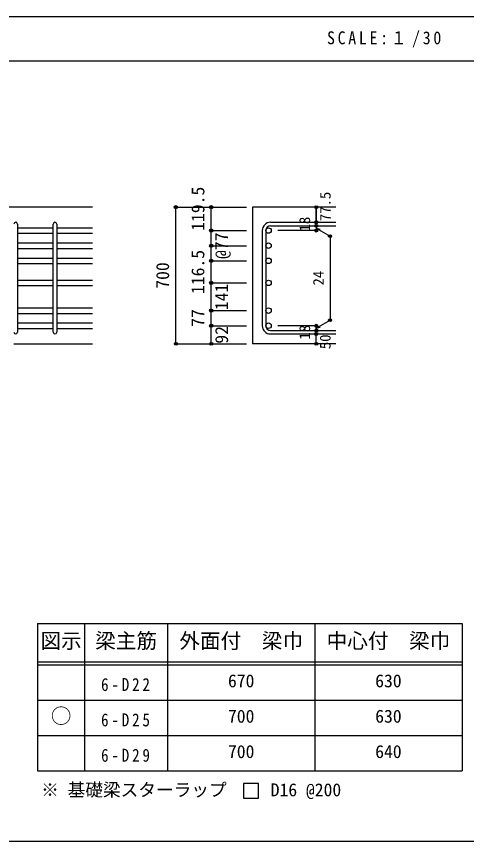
# Model space of a CAD drawing. Units: millimetres at full size, sheet at 1:30, with parts at other scales. Extents: x -5973 to 5954, y -4195 to 4201.
# Drawn here: x 1340 to 3633, y 3 to 4201 of the extents above; entities that cross this region are included whole.
import ezdxf
from ezdxf.enums import TextEntityAlignment as Align

# ---------------------------------------------------------------- set-up
doc = ezdxf.new("R2010")
doc.units = ezdxf.units.MM
doc.header["$LTSCALE"] = 30
doc.header["$PDMODE"] = 32
doc.header["$PDSIZE"] = 15
for name, color, linetype in [('0-1_躯体線', 2, 'Continuous'), ('0-5_基礎梁筋', 7, 'Continuous'), ('0-6_スタラップ筋', 7, 'Continuous'), ('0-D_寸法', 4, 'Continuous'), ('6-7_文字', 7, 'Continuous'), ('6-E_枠', 7, 'Continuous'), ('F-0_枠', 6, 'Continuous')]:
    doc.layers.add(name, color=color, linetype=linetype)
doc.styles.add('ＭＳ ゴシック', font='')
doc.styles.get('ＭＳ ゴシック').set_extended_font_data('MS Gothic')

msp = doc.modelspace()

# ---------------------------------------------------------------- linework, layer by layer
at = {"layer": '0-1_躯体線'}
for p, q in [((1727.44, 3231.03), (-222.56, 3231.03)), ((2967.44, 3231.03), (2542.44, 3231.03)), ((2542.44, 3231.03), (2542.44, 2535.53)), ((1327.44, 2535.53), (1727.44, 2535.53)), ((2967.44, 2535.53), (2542.44, 2535.53))]:
    msp.add_line(p, q, dxfattribs=at)
at = {"layer": '0-5_基礎梁筋'}
for p, q in [((1345.44, 3125.83), (1527.44, 3125.83)), ((1545.44, 3125.83), (1727.44, 3125.83)), ((1345.44, 3097.83), (1527.44, 3097.83)), ((1545.44, 3097.83), (1727.44, 3097.83)), ((1345.44, 3048.83), (1527.44, 3048.83)), ((1545.44, 3048.83), (1727.44, 3048.83)), ((1345.44, 3020.83), (1527.44, 3020.83)), ((1545.44, 3020.83), (1727.44, 3020.83)), ((1345.44, 2971.83), (1527.44, 2971.83)), ((1345.44, 2943.83), (1527.44, 2943.83)), ((1545.44, 2971.83), (1727.44, 2971.83)), ((1545.44, 2943.83), (1727.44, 2943.83)), ((1345.44, 2859.53), (1527.44, 2859.53)), ((1545.44, 2859.53), (1727.44, 2859.53)), ((1345.44, 2831.53), (1527.44, 2831.53)), ((1545.44, 2831.53), (1727.44, 2831.53)), ((1345.44, 2718.53), (1527.44, 2718.53)), ((1345.44, 2690.53), (1527.44, 2690.53)), ((1545.44, 2718.53), (1727.44, 2718.53)), ((1545.44, 2690.53), (1727.44, 2690.53)), ((1345.44, 2641.53), (1527.44, 2641.53)), ((1345.44, 2613.53), (1527.44, 2613.53)), ((1545.44, 2641.53), (1727.44, 2641.53)), ((1545.44, 2613.53), (1727.44, 2613.53))]:
    msp.add_line(p, q, dxfattribs=at)
at = {"layer": '0-5_基礎梁筋', "color": 3}
for centre in [(2624.44, 3111.83), (2624.44, 3034.83), (2624.44, 2957.83), (2624.44, 2845.53), (2624.44, 2704.53), (2624.44, 2627.53)]:
    msp.add_circle(centre, 14, dxfattribs=at)
at = {"layer": '0-6_スタラップ筋'}
for p, q in [((2634.44, 3153.83), (2967.44, 3153.83)), ((1345.44, 3144.83), (1345.44, 2594.53)), ((1527.44, 2594.53), (1527.44, 3144.83)), ((1545.44, 3144.83), (1545.44, 2594.53)), ((2592.44, 3111.83), (2592.44, 2627.53)), ((2610.44, 3111.83), (2610.44, 2627.53)), ((2634.44, 3135.83), (2967.44, 3135.83)), ((2634.44, 2603.53), (2967.44, 2603.53)), ((2634.44, 2585.53), (2967.44, 2585.53))]:
    msp.add_line(p, q, dxfattribs=at)
for centre, radius, start, end in [((1336.44, 3144.83), 9, 0, 180), ((1536.44, 3144.83), 9, 0, 180), ((2634.44, 3111.83), 42, 90, 180), ((2634.44, 3111.83), 24, 90, 180), ((2634.44, 2627.53), 42, 180, 270), ((2634.44, 2627.53), 24, 180, 270), ((1336.44, 2594.53), 9, 180, 0), ((1536.44, 2594.53), 9, 180, 0)]:
    msp.add_arc(centre, radius, start, end, dxfattribs=at)
at = {"layer": '0-D_寸法'}
for p, q in [((2152.44, 3231.03), (2332.44, 3231.03)), ((2152.44, 3231.03), (2332.44, 3231.03)), ((2152.44, 2535.53), (2152.44, 3231.03)), ((2332.44, 3231.03), (2512.44, 3231.03)), ((2332.44, 3231.03), (2512.44, 3231.03)), ((2332.44, 2535.53), (2332.44, 3231.03)), ((2867.44, 3153.83), (2867.44, 3231.03)), ((2867.44, 3231.03), (2867.44, 3153.83)), ((2867.44, 3135.83), (2867.44, 3153.83)), ((2332.44, 3111.83), (2512.44, 3111.83)), ((2332.44, 3111.83), (2512.44, 3111.83)), ((2867.44, 3111.83), (2671.35, 3111.83)), ((2867.44, 3135.83), (2867.44, 3111.83)), ((2867.44, 3123.83), (2937.5, 3083.39)), ((2867.44, 3123.83), (2886.76, 3118.66)), ((2937.5, 3083.39), (2937.5, 2655.98)), ((2332.44, 3034.83), (2512.44, 3034.83)), ((2332.44, 3034.83), (2512.44, 3034.83)), ((2332.44, 2957.83), (2512.44, 2957.83)), ((2332.44, 2845.53), (2512.44, 2845.53)), ((2332.44, 2704.53), (2512.44, 2704.53)), ((2867.44, 2615.53), (2937.5, 2655.98)), ((2332.44, 2627.53), (2512.44, 2627.53)), ((2867.44, 2627.53), (2671.35, 2627.53)), ((2867.44, 2603.53), (2867.44, 2627.53)), ((2867.44, 2615.53), (2886.76, 2620.71)), ((2867.44, 2585.53), (2867.44, 2603.53)), ((2867.44, 2535.53), (2867.44, 2585.53)), ((2152.44, 2535.53), (2332.44, 2535.53)), ((2332.44, 2535.53), (2512.44, 2535.53))]:
    msp.add_line(p, q, dxfattribs=at)
for centre, radius in [((2152.44, 3231.03), 8), ((2152.44, 3231.03), 7.2), ((2152.44, 3231.03), 6.4), ((2152.44, 3231.03), 5.6), ((2152.44, 3231.03), 4.8), ((2152.44, 3231.03), 4), ((2152.44, 3231.03), 3.2), ((2152.44, 3231.03), 2.4), ((2152.44, 3231.03), 1.6), ((2332.44, 3231.03), 8), ((2332.44, 3231.03), 7.2), ((2332.44, 3231.03), 6.4), ((2332.44, 3231.03), 5.6), ((2332.44, 3231.03), 4.8), ((2332.44, 3231.03), 4), ((2332.44, 3231.03), 3.2), ((2332.44, 3231.03), 2.4), ((2332.44, 3231.03), 1.6), ((2867.44, 3231.03), 4), ((2867.44, 3231.03), 3.6), ((2867.44, 3231.03), 3.2), ((2867.44, 3231.03), 2.8), ((2867.44, 3231.03), 2.4), ((2867.44, 3231.03), 2), ((2867.44, 3231.03), 1.6), ((2152.44, 3231.03), 0.8), ((2332.44, 3231.03), 0.8), ((2867.44, 3231.03), 1.2), ((2867.44, 3231.03), 0.8), ((2867.44, 3231.03), 0.4), ((2867.44, 3153.83), 4), ((2867.44, 3153.83), 3.6), ((2867.44, 3153.83), 3.2), ((2867.44, 3153.83), 2.8), ((2867.44, 3153.83), 2.4), ((2867.44, 3153.83), 2), ((2867.44, 3153.83), 1.6), ((2867.44, 3153.83), 1.2), ((2867.44, 3153.83), 0.8), ((2867.44, 3153.83), 0.4), ((2332.44, 3111.83), 8), ((2332.44, 3111.83), 7.2), ((2332.44, 3111.83), 6.4), ((2332.44, 3111.83), 5.6), ((2332.44, 3111.83), 4.8), ((2332.44, 3111.83), 4), ((2332.44, 3111.83), 3.2), ((2332.44, 3111.83), 2.4), ((2332.44, 3111.83), 1.6), ((2332.44, 3111.83), 0.8), ((2867.44, 3135.83), 4), ((2867.44, 3111.83), 4), ((2867.44, 3135.83), 3.6), ((2867.44, 3111.83), 3.6), ((2867.44, 3135.83), 3.2), ((2867.44, 3111.83), 3.2), ((2867.44, 3135.83), 2.8), ((2867.44, 3111.83), 2.8), ((2867.44, 3135.83), 2.4), ((2867.44, 3111.83), 2.4), ((2867.44, 3135.83), 2), ((2867.44, 3111.83), 2), ((2867.44, 3135.83), 1.6), ((2867.44, 3111.83), 1.6), ((2867.44, 3135.83), 1.2), ((2867.44, 3111.83), 1.2), ((2867.44, 3135.83), 0.8), ((2867.44, 3111.83), 0.8), ((2867.44, 3135.83), 0.4), ((2867.44, 3111.83), 0.4), ((2937.5, 3083.39), 4), ((2937.5, 3083.39), 3.6), ((2937.5, 3083.39), 3.2), ((2937.5, 3083.39), 2.8), ((2937.5, 3083.39), 2.4), ((2937.5, 3083.39), 2), ((2937.5, 3083.39), 1.6), ((2937.5, 3083.39), 1.2), ((2937.5, 3083.39), 0.8), ((2937.5, 3083.39), 0.4), ((2332.44, 3034.83), 8), ((2332.44, 3034.83), 7.2), ((2332.44, 3034.83), 6.4), ((2332.44, 3034.83), 5.6), ((2332.44, 3034.83), 4.8), ((2332.44, 3034.83), 4), ((2332.44, 3034.83), 3.2), ((2332.44, 3034.83), 2.4), ((2332.44, 3034.83), 1.6), ((2332.44, 3034.83), 0.8), ((2332.44, 2957.83), 8), ((2332.44, 2957.83), 7.2), ((2332.44, 2957.83), 6.4), ((2332.44, 2957.83), 5.6), ((2332.44, 2957.83), 4.8), ((2332.44, 2957.83), 4), ((2332.44, 2957.83), 3.2), ((2332.44, 2957.83), 2.4), ((2332.44, 2957.83), 1.6), ((2332.44, 2957.83), 0.8), ((2332.44, 2845.53), 8), ((2332.44, 2845.53), 7.2), ((2332.44, 2845.53), 6.4), ((2332.44, 2845.53), 5.6), ((2332.44, 2845.53), 4.8), ((2332.44, 2845.53), 4), ((2332.44, 2845.53), 3.2), ((2332.44, 2845.53), 2.4), ((2332.44, 2845.53), 1.6), ((2332.44, 2845.53), 0.8), ((2332.44, 2704.53), 8), ((2332.44, 2704.53), 7.2), ((2332.44, 2704.53), 6.4), ((2332.44, 2704.53), 5.6), ((2332.44, 2704.53), 4.8), ((2332.44, 2704.53), 4), ((2332.44, 2704.53), 3.2), ((2332.44, 2704.53), 2.4), ((2332.44, 2704.53), 1.6), ((2332.44, 2704.53), 0.8), ((2937.5, 2655.98), 4), ((2937.5, 2655.98), 3.6), ((2937.5, 2655.98), 3.2), ((2937.5, 2655.98), 2.8), ((2937.5, 2655.98), 2.4), ((2937.5, 2655.98), 2), ((2937.5, 2655.98), 1.6), ((2937.5, 2655.98), 1.2), ((2937.5, 2655.98), 0.8), ((2937.5, 2655.98), 0.4), ((2332.44, 2627.53), 8), ((2332.44, 2627.53), 7.2), ((2332.44, 2627.53), 6.4), ((2332.44, 2627.53), 5.6), ((2332.44, 2627.53), 4.8), ((2332.44, 2627.53), 4), ((2332.44, 2627.53), 3.2), ((2332.44, 2627.53), 2.4), ((2332.44, 2627.53), 1.6), ((2332.44, 2627.53), 0.8), ((2867.44, 2627.53), 4), ((2867.44, 2603.53), 4), ((2867.44, 2627.53), 3.6), ((2867.44, 2603.53), 3.6), ((2867.44, 2627.53), 3.2), ((2867.44, 2603.53), 3.2), ((2867.44, 2627.53), 2.8), ((2867.44, 2603.53), 2.8), ((2867.44, 2627.53), 2.4), ((2867.44, 2603.53), 2.4), ((2867.44, 2627.53), 2), ((2867.44, 2603.53), 2), ((2867.44, 2627.53), 1.6), ((2867.44, 2603.53), 1.6), ((2867.44, 2627.53), 1.2), ((2867.44, 2603.53), 1.2), ((2867.44, 2627.53), 0.8), ((2867.44, 2603.53), 0.8), ((2867.44, 2627.53), 0.4), ((2867.44, 2603.53), 0.4), ((2867.44, 2585.53), 4), ((2867.44, 2585.53), 3.6), ((2867.44, 2585.53), 3.2), ((2867.44, 2585.53), 2.8), ((2867.44, 2585.53), 2.4), ((2867.44, 2585.53), 2), ((2867.44, 2585.53), 1.6), ((2867.44, 2585.53), 1.2), ((2867.44, 2585.53), 0.8), ((2867.44, 2585.53), 0.4), ((2152.44, 2535.53), 7.2), ((2152.44, 2535.53), 6.4), ((2152.44, 2535.53), 5.6), ((2152.44, 2535.53), 4.8), ((2152.44, 2535.53), 4), ((2152.44, 2535.53), 3.2), ((2152.44, 2535.53), 2.4), ((2152.44, 2535.53), 1.6), ((2152.44, 2535.53), 0.8), ((2332.44, 2535.53), 7.2), ((2332.44, 2535.53), 6.4), ((2332.44, 2535.53), 5.6), ((2332.44, 2535.53), 4.8), ((2332.44, 2535.53), 4), ((2332.44, 2535.53), 3.2), ((2332.44, 2535.53), 2.4), ((2332.44, 2535.53), 1.6), ((2332.44, 2535.53), 0.8), ((2867.44, 2535.53), 4), ((2867.44, 2535.53), 3.6), ((2867.44, 2535.53), 3.2), ((2867.44, 2535.53), 2.8), ((2867.44, 2535.53), 2.4), ((2867.44, 2535.53), 2), ((2867.44, 2535.53), 1.6), ((2867.44, 2535.53), 1.2), ((2867.44, 2535.53), 0.8), ((2867.44, 2535.53), 0.4)]:
    msp.add_circle(centre, radius, dxfattribs=at)
at = {"layer": '0-D_寸法', "color": 7}
for p in [(2152.44, 3231.03), (2152.44, 3231.03), (2332.44, 3231.03), (2867.44, 3231.03), (2867.44, 3153.83), (2332.44, 3111.83), (2867.44, 3135.83), (2867.44, 3111.83), (2937.5, 3083.39), (2332.44, 3034.83), (2332.44, 2957.83), (2332.44, 2957.83), (2332.44, 2845.53), (2332.44, 2845.53), (2332.44, 2704.53), (2332.44, 2704.53), (2937.5, 2655.98), (2332.44, 2627.53), (2332.44, 2627.53), (2867.44, 2627.53), (2867.44, 2627.53), (2867.44, 2603.53), (2867.44, 2585.53), (2152.44, 2535.53), (2152.44, 2535.53), (2332.44, 2535.53), (2867.44, 2535.53)]:
    msp.add_point(p, dxfattribs=at)
at = {"layer": '6-7_文字'}
msp.add_lwpolyline([(2497.59, 223.49), (2572.59, 223.49), (2572.59, 298.49), (2497.59, 298.49)], close=True, dxfattribs=at)
at = {"layer": '6-E_枠', "color": 3}
for p, q in [((1447.71, 1112.77), (1447.71, 362.77)), ((1447.71, 1112.77), (3610.24, 1112.77)), ((3610.24, 1112.77), (3610.24, 362.77)), ((1447.71, 362.77), (3610.24, 362.77))]:
    msp.add_line(p, q, dxfattribs=at)
at = {"layer": '6-E_枠'}
for p, q in [((1687.71, 1112.77), (1687.71, 362.77)), ((2110.24, 1112.77), (2110.24, 362.77)), ((2860.24, 1112.77), (2860.24, 362.77)), ((1447.71, 917.77), (3610.24, 917.77)), ((1447.71, 902.77), (3610.24, 902.77)), ((1447.71, 722.77), (3610.24, 722.77)), ((1447.71, 542.77), (3610.24, 542.77))]:
    msp.add_line(p, q, dxfattribs=at)
at = {"layer": 'F-0_枠'}
msp.add_line((-5972.88, 4201.15), (5954.1, 4201.15), dxfattribs=at)
at = {"layer": 'F-0_枠', "color": 2}
for p, q in [((-5972.88, 3976.15), (3723.6, 3976.15)), ((3723.6, 2.95), (-5972.88, 2.95))]:
    msp.add_line(p, q, dxfattribs=at)

# ---------------------------------------------------------------- texts
at = {"layer": '0-D_寸法', "style": 'ＭＳ ゴシック'}
for s, height, p in [('119.5', 65.98, (2317.44, 3110.53)), ('77.5', 54.99, (2957.44, 3159.83)), ('18', 54.99, (2852.44, 3107.33)), ('@77', 65.98, (2437.44, 2967.33)), ('116.5', 65.98, (2317.09, 2789.02)), ('700', 65.98, (2137.44, 2815.78)), ('24', 54.99, (2922.5, 2832.18)), ('141', 65.98, (2437.69, 2706.82)), ('77', 65.98, (2317.28, 2621.9)), ('92', 65.98, (2438.12, 2536.24)), ('18', 54.99, (2852.44, 2557.03)), ('50', 54.99, (2957.08, 2508.31))]:
    msp.add_text(s, height=height, rotation=90, dxfattribs=at).set_placement(p, align=Align.BOTTOM_LEFT)
at = {"layer": '6-7_文字', "color": 2, "style": 'ＭＳ ゴシック'}
for s, p in [('図示', (1462.71, 962.77)), ('梁主筋', (1741.48, 962.77)), ('外面付\u3000梁巾', (2170.24, 962.77)), ('中心付\u3000梁巾', (2920.24, 962.77)), ('○', (1515.21, 580.27))]:
    msp.add_text(s, height=76.98, dxfattribs=at).set_placement(p, align=Align.BOTTOM_LEFT)
at = {"layer": '6-7_文字', "style": 'ＭＳ ゴシック'}
for s, p in [('670', (2417.74, 767.77)), ('630', (3167.74, 767.77)), ('700', (2417.74, 587.77)), ('630', (3167.74, 587.77)), ('700', (2417.74, 407.77)), ('640', (3167.74, 407.77)), ('※ 基礎梁スターラップ     D16 @200', (1466.27, 213.19))]:
    msp.add_text(s, height=65.98, dxfattribs=at).set_placement(p, align=Align.BOTTOM_LEFT)
at = {"layer": '6-7_文字', "color": 2, "insert": (2922.26, 4043.65), "char_height": 65.98, "attachment_point": 7, "style": 'ＭＳ ゴシック'}
msp.add_mtext('\\T1.34;\\W0.9;SCALE:１/30', dxfattribs=at)
at = {"layer": '6-7_文字', "char_height": 65.98, "attachment_point": 7, "style": 'ＭＳ ゴシック'}
for s, insert in [('\\T1.38;\\W0.85;6-D22', (1771.48, 767.77)), ('\\T1.38;\\W0.85;6-D25', (1771.48, 587.77)), ('\\T1.38;\\W0.85;6-D29', (1771.48, 407.77))]:
    msp.add_mtext(s, dxfattribs=dict(at, insert=insert))

doc.saveas('drawing.dxf')
